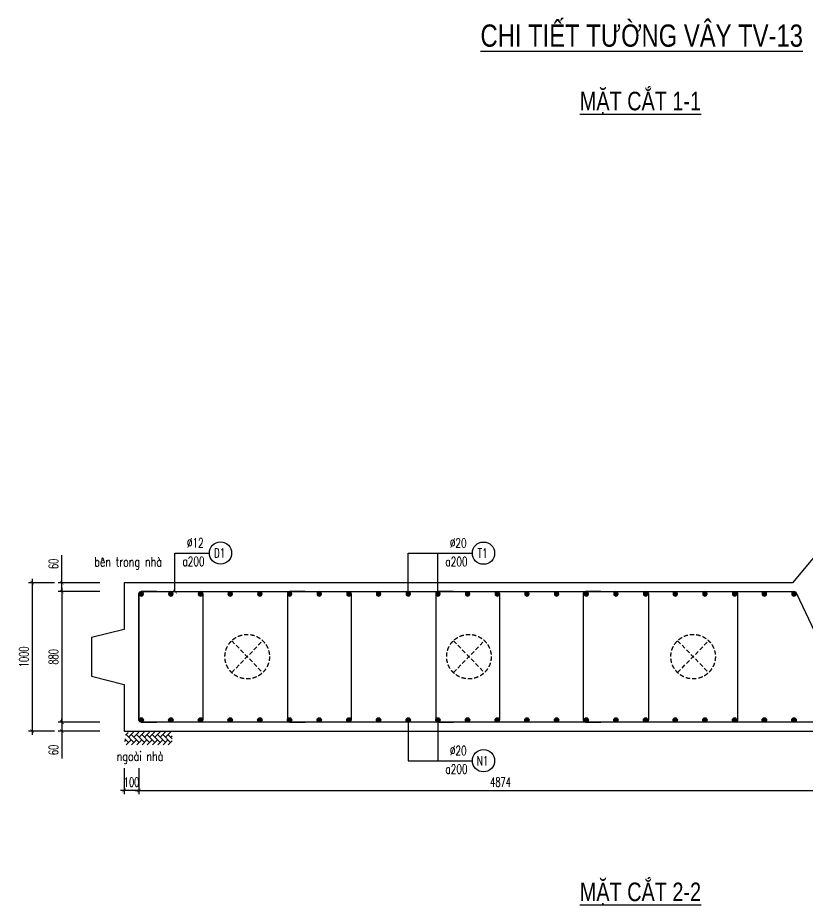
# Model space of a CAD drawing. Header units: millimetres. Extents: x -143483 to 1166745, y -1448440 to -1202244.
# Drawn here: x 1056694 to 1077981, y -1239152 to -1215224 of the extents above; entities that cross this region are included whole.
import ezdxf
from ezdxf.enums import TextEntityAlignment as Align

# ---------------------------------------------------------------- set-up
doc = ezdxf.new("R2010")
doc.units = ezdxf.units.MM
doc.header["$LTSCALE"] = 30
doc.header["$PDMODE"] = 3
doc.linetypes.add('DASHED', pattern=[19.05, 12.7, -6.35])
doc.layers.get('0').update_dxf_attribs({"lineweight": 9})
doc.layers.get('Defpoints').update_dxf_attribs({"lineweight": 9})
for name, color, linetype in [('ccu11-Cotthep', 9, 'Continuous'), ('ccu11-Dim', 8, 'Continuous'), ('ccu11-Hatch', 8, 'Continuous'), ('ccu11-Text', 31, 'Continuous'), ('ccu11-Thay', 7, 'Continuous'), ('ccu11-Thep doc', 4, 'Continuous'), ('ccu11-Thepdai', 6, 'Continuous'), ('Xref_ST_MBDV Cot vach 30.7.2022$0$Xref_ST_MBDV Cot vach 30.7.2022|Xref_ST_MBDV Cot vach 30.7.2022|Xref_ST_MBDV Cot vach 30.7.2022|Xref_ST_MBDV Cot vach 30.7.2022|ccu12-Thay', 7, 'Continuous')]:
    doc.layers.add(name, color=color, linetype=linetype)
doc.layers.add('ccu11-Khuat', color=9, linetype='DASHED', lineweight=30)
doc.styles.add('ccu11-dim', font='vnsimli.shx', dxfattribs={"width": 0.65, "bigfont": 'bigfont.shx'})
doc.styles.add('ccu11-VnAvH-B', font='VHAVANB.TTF')
doc.styles.add('ccu11-vnsimli', font='vnsimli.shx', dxfattribs={"width": 0.8, "bigfont": 'vns.shx'})
doc.styles.add('ccu11-vnsimple', font='vnsimple.shx', dxfattribs={"bigfont": 'bigfont.shx'})
doc.styles.add('ccu11_simli', font='vnsimli.shx', dxfattribs={"width": 0.8})
doc.dimstyles.new('ccu11-100', dxfattribs={"dimscale": 100, "dimtxt": 2.5, "dimasz": 1, "dimexe": 1, "dimexo": 2, "dimgap": 1, "dimtad": 1, "dimdec": 0, "dimdsep": 46, "dimtxsty": 'ccu11-dim', "dimblk": 'ARCHTICK', "dimcen": -1, "dimdle": 1, "dimclrd": 256, "dimclre": 256, "dimclrt": 3, "dimadec": 0, "dimazin": 2, "dimtfac": 0.1, "dimtdec": 0, "dimtmove": 0, "dimatfit": 1, "dimldrblk": 'ARCHTICK', "dimfxl": 0, "dimtvp": 0.833333, "dimtolj": 1, "dimtzin": 12, "dimarcsym": 0})
doc.dimstyles.new('ccu11-100x4', dxfattribs={"dimscale": 100, "dimtxt": 2.5, "dimasz": 1, "dimexe": 1, "dimexo": 2, "dimgap": 1, "dimtad": 1, "dimdec": 0, "dimlfac": 0.25, "dimdsep": 46, "dimtxsty": 'ccu11-dim', "dimblk": 'ARCHTICK', "dimcen": -1, "dimdle": 1, "dimclrd": 256, "dimclre": 256, "dimclrt": 3, "dimadec": 0, "dimazin": 2, "dimtfac": 0.1, "dimtdec": 0, "dimtmove": 0, "dimatfit": 1, "dimldrblk": 'ARCHTICK', "dimfxl": 0, "dimtvp": 0.833333, "dimtolj": 1, "dimtzin": 12, "dimarcsym": 0})

# ---------------------------------------------------------------- blocks, each defined once
blk = doc.blocks.new('_ARCHTICK')
at = {"color": 0, "linetype": 'ByBlock', "const_width": 0.15}
blk.add_lwpolyline([(-0.5, -0.5), (0.5, 0.5)], dxfattribs=at)
blk = doc.blocks.new('*D3263')
at = {"layer": 'ccu11-Dim', "linetype": 'ByBlock', "lineweight": -2, "ltscale": 30, "transparency": 16777216}
for p, q in [((1057883, -1230455), (1057883, -1229716)), ((1058911, -1230455), (1057783, -1230455)), ((1057883, -1230695), (1057883, -1230455)), ((1058911, -1230695), (1057783, -1230695)), ((1057883, -1230695), (1057883, -1230795))]:
    blk.add_line(p, q, dxfattribs=at)
at = {"layer": 'Defpoints', "color": 0, "linetype": 'ByBlock', "ltscale": 30, "transparency": 16777216}
for p in [(1059111, -1230455), (1057883, -1230695), (1059111, -1230695)]:
    blk.add_point(p, dxfattribs=at)
at = {"layer": 'ccu11-Dim', "linetype": 'ByBlock', "lineweight": -2, "ltscale": 30, "transparency": 16777216, "xscale": 100, "yscale": 100, "zscale": 100}
for p, rotation in [((1057883, -1230455), 270), ((1057883, -1230695), 90)]:
    blk.add_blockref('_ARCHTICK', p, dxfattribs=dict(at, rotation=rotation))
at = {"layer": 'ccu11-Dim', "color": 3, "linetype": 'ByBlock', "ltscale": 30, "transparency": 16777216, "insert": (1057658, -1229947), "char_height": 250, "attachment_point": 5, "rotation": 90, "style": 'ccu11-dim'}
blk.add_mtext('\\A1;60', dxfattribs=at)
blk = doc.blocks.new('*D3264')
at = {"layer": 'ccu11-Dim', "linetype": 'ByBlock', "lineweight": -2, "ltscale": 30, "transparency": 16777216}
for p, q in [((1057883, -1230595), (1057883, -1234315)), ((1058911, -1230695), (1057783, -1230695)), ((1058911, -1234215), (1057783, -1234215))]:
    blk.add_line(p, q, dxfattribs=at)
at = {"layer": 'Defpoints', "color": 0, "linetype": 'ByBlock', "ltscale": 30, "transparency": 16777216}
for p in [(1059111, -1230695), (1057883, -1234215), (1059111, -1234215)]:
    blk.add_point(p, dxfattribs=at)
at = {"layer": 'ccu11-Dim', "linetype": 'ByBlock', "lineweight": -2, "ltscale": 30, "transparency": 16777216, "xscale": 100, "yscale": 100, "zscale": 100}
for p, rotation in [((1057883, -1230695), 90), ((1057883, -1234215), 270)]:
    blk.add_blockref('_ARCHTICK', p, dxfattribs=dict(at, rotation=rotation))
at = {"layer": 'ccu11-Dim', "color": 3, "linetype": 'ByBlock', "ltscale": 30, "transparency": 16777216, "insert": (1057658, -1232455), "char_height": 250, "attachment_point": 5, "rotation": 90, "style": 'ccu11-dim'}
blk.add_mtext('\\A1;880', dxfattribs=at)
blk = doc.blocks.new('*D3265')
at = {"layer": 'ccu11-Dim', "linetype": 'ByBlock', "lineweight": -2, "ltscale": 30, "transparency": 16777216}
for p, q in [((1057883, -1234215), (1057883, -1234115)), ((1058911, -1234215), (1057783, -1234215)), ((1057883, -1234215), (1057883, -1234455)), ((1058911, -1234455), (1057783, -1234455)), ((1057883, -1234455), (1057883, -1235195))]:
    blk.add_line(p, q, dxfattribs=at)
at = {"layer": 'Defpoints', "color": 0, "linetype": 'ByBlock', "ltscale": 30, "transparency": 16777216}
for p in [(1057883, -1234215), (1059111, -1234215), (1059111, -1234455)]:
    blk.add_point(p, dxfattribs=at)
at = {"layer": 'ccu11-Dim', "linetype": 'ByBlock', "lineweight": -2, "ltscale": 30, "transparency": 16777216, "xscale": 100, "yscale": 100, "zscale": 100}
for p, rotation in [((1057883, -1234215), 270), ((1057883, -1234455), 90)]:
    blk.add_blockref('_ARCHTICK', p, dxfattribs=dict(at, rotation=rotation))
at = {"layer": 'ccu11-Dim', "color": 3, "linetype": 'ByBlock', "ltscale": 30, "transparency": 16777216, "insert": (1057658, -1234963), "char_height": 250, "attachment_point": 5, "rotation": 90, "style": 'ccu11-dim'}
blk.add_mtext('\\A1;60', dxfattribs=at)
blk = doc.blocks.new('*D3266')
at = {"layer": 'ccu11-Dim', "linetype": 'ByBlock', "lineweight": -2, "ltscale": 30, "transparency": 16777216}
for p, q in [((1057083, -1230355), (1057083, -1234555)), ((1057683, -1230455), (1056983, -1230455)), ((1057683, -1234455), (1056983, -1234455))]:
    blk.add_line(p, q, dxfattribs=at)
at = {"layer": 'Defpoints', "color": 0, "linetype": 'ByBlock', "ltscale": 30, "transparency": 16777216}
for p in [(1057883, -1230455), (1057083, -1234455), (1057883, -1234455)]:
    blk.add_point(p, dxfattribs=at)
at = {"layer": 'ccu11-Dim', "linetype": 'ByBlock', "lineweight": -2, "ltscale": 30, "transparency": 16777216, "xscale": 100, "yscale": 100, "zscale": 100}
for p, rotation in [((1057083, -1230455), 90), ((1057083, -1234455), 270)]:
    blk.add_blockref('_ARCHTICK', p, dxfattribs=dict(at, rotation=rotation))
at = {"layer": 'ccu11-Dim', "color": 3, "linetype": 'ByBlock', "ltscale": 30, "transparency": 16777216, "insert": (1056858, -1232455), "char_height": 250, "attachment_point": 5, "rotation": 90, "style": 'ccu11-dim'}
blk.add_mtext('\\A1;1000', dxfattribs=at)
blk = doc.blocks.new('MCT')
at = {"ltscale": 0.005}
for p, q in [((-0.49, 0), (0.49, 0)), ((0.35, -0.35), (-0.35, 0.35)), ((-0.35, -0.35), (0.35, 0.35)), ((0, -0.49), (0, 0.49))]:
    blk.add_line(p, q, dxfattribs=at)
blk.add_circle((0, 0), 0.492, dxfattribs=at)
blk = doc.blocks.new('*U1253')
at = {"layer": 'ccu11-Thep doc', "xscale": -121.9200000001001, "yscale": 121.9200000001001, "zscale": 121.92, "rotation": 270}
blk.add_blockref('MCT', (0, 0), dxfattribs=at)
blk = doc.blocks.new('*U1254')
at = {"layer": 'ccu11-Thep doc', "color": 0, "linetype": 'ByBlock', "lineweight": -2, "transparency": 16777216}
for p in [(0, 0), (800, 0), (1600, 0), (2400, 0), (3200, 0), (4000, 0), (4800, 0), (5600, 0), (6400, 0), (7200, 0), (8000, 0), (8800, 0), (9600, 0), (10400, 0), (11200, 0), (12000, 0), (12800, 0), (13600, 0), (14400, 0), (15200, 0), (16000, 0), (16800, 0), (17600, 0)]:
    blk.add_blockref('*U1253', p, dxfattribs=at)
blk = doc.blocks.new('*U1255')
at = {"layer": 'ccu11-Thep doc', "xscale": -121.9200000001001, "yscale": 121.9200000001001, "zscale": 121.92, "rotation": 270}
blk.add_blockref('MCT', (0, 0), dxfattribs=at)
blk = doc.blocks.new('*U1256')
at = {"layer": 'ccu11-Thep doc', "color": 0, "linetype": 'ByBlock', "lineweight": -2, "transparency": 16777216}
for p in [(0, 0), (800, 0), (1600, 0), (2400, 0), (3200, 0), (4000, 0), (4800, 0), (5600, 0), (6400, 0), (7200, 0), (8000, 0), (8800, 0), (9600, 0), (10400, 0), (11200, 0), (12000, 0), (12800, 0), (13600, 0), (14400, 0), (15200, 0), (16000, 0), (16800, 0), (17600, 0), (18400, 0), (19200, 0)]:
    blk.add_blockref('*U1255', p, dxfattribs=at)
blk = doc.blocks.new('*D3271')
at = {"layer": 'ccu11-Dim', "linetype": 'ByBlock', "lineweight": -2, "ltscale": 30, "transparency": 16777216}
for p, q in [((1059962, -1235456), (1059962, -1236156)), ((1079458, -1235456), (1079458, -1236156)), ((1059862, -1236056), (1079558, -1236056))]:
    blk.add_line(p, q, dxfattribs=at)
at = {"layer": 'Defpoints', "color": 0, "linetype": 'ByBlock', "ltscale": 30, "transparency": 16777216}
for p in [(1059962, -1235256), (1079458, -1235256), (1079458, -1236056)]:
    blk.add_point(p, dxfattribs=at)
at = {"layer": 'ccu11-Dim', "linetype": 'ByBlock', "lineweight": -2, "ltscale": 30, "transparency": 16777216, "xscale": 100, "yscale": 100, "zscale": 100, "rotation": 180}
blk.add_blockref('_ARCHTICK', (1059962, -1236056), dxfattribs=at)
at = {"layer": 'ccu11-Dim', "linetype": 'ByBlock', "lineweight": -2, "ltscale": 30, "transparency": 16777216, "xscale": 100, "yscale": 100, "zscale": 100}
blk.add_blockref('_ARCHTICK', (1079458, -1236056), dxfattribs=at)
at = {"layer": 'ccu11-Dim', "color": 3, "linetype": 'ByBlock', "ltscale": 30, "transparency": 16777216, "insert": (1069710, -1235831), "char_height": 250, "attachment_point": 5, "style": 'ccu11-dim'}
blk.add_mtext('\\A1;4874', dxfattribs=at)
blk = doc.blocks.new('*D3272')
at = {"layer": 'ccu11-Dim', "linetype": 'ByBlock', "lineweight": -2, "ltscale": 30, "transparency": 16777216}
for p, q in [((1059562, -1235456), (1059562, -1236156)), ((1059962, -1235456), (1059962, -1236156)), ((1059562, -1236056), (1059462, -1236056)), ((1059962, -1236056), (1059562, -1236056)), ((1059962, -1236056), (1060062, -1236056))]:
    blk.add_line(p, q, dxfattribs=at)
at = {"layer": 'Defpoints', "color": 0, "linetype": 'ByBlock', "ltscale": 30, "transparency": 16777216}
for p in [(1059562, -1235256), (1059962, -1235256), (1059562, -1236056)]:
    blk.add_point(p, dxfattribs=at)
at = {"layer": 'ccu11-Dim', "linetype": 'ByBlock', "lineweight": -2, "ltscale": 30, "transparency": 16777216, "xscale": 100, "yscale": 100, "zscale": 100}
blk.add_blockref('_ARCHTICK', (1059562, -1236056), dxfattribs=at)
at = {"layer": 'ccu11-Dim', "linetype": 'ByBlock', "lineweight": -2, "ltscale": 30, "transparency": 16777216, "xscale": 100, "yscale": 100, "zscale": 100, "rotation": 180}
blk.add_blockref('_ARCHTICK', (1059962, -1236056), dxfattribs=at)
at = {"layer": 'ccu11-Dim', "color": 3, "linetype": 'ByBlock', "ltscale": 30, "transparency": 16777216, "insert": (1059762, -1235831), "char_height": 250, "attachment_point": 5, "style": 'ccu11-dim'}
blk.add_mtext('\\A1;100', dxfattribs=at)
blk = doc.blocks.new('SHD')
at = {"layer": 'ccu11-Cotthep'}
blk.add_circle((300, 0), 300, dxfattribs=at)
at = {"layer": 'ccu11-Cotthep', "color": 31, "style": 'ccu11_simli', "width": 0.8}
blk.add_attdef('DK', text='', height=250, dxfattribs=at).set_placement((-101, 65), align=Align.BOTTOM_RIGHT)
blk.add_attdef('KH', text='', height=250, dxfattribs=at).set_placement((300, 0), align=Align.MIDDLE)
blk.add_attdef('KC', text='', height=250, dxfattribs=at).set_placement((-101, -142), align=Align.TOP_RIGHT)

msp = doc.modelspace()

# ---------------------------------------------------------------- hatches: boundary and pattern name
at = {"layer": 'ccu11-Hatch', "ltscale": 10}
h = msp.add_hatch(dxfattribs=at)
h.set_pattern_fill('AR-HBONE', color=256, scale=25, angle=270, style=0)
h.set_pattern_definition([(45, (-2193432.22, 541631.8), (141.4213562, 4e-14), [300, -100]), (315, (-2193361.51, 541702.51), (141.4213562, 4e-14), [300, -100])])
h.paths.add_polyline_path([(1060854.77, -1234471.67), (1060854.77, -1234824.4), (1059562.41, -1234824.4), (1059605.27, -1234493.09)])

# ---------------------------------------------------------------- linework, layer by layer
at = {"layer": 'ccu11-Khuat', "ltscale": 0.3}
for p, q in [((1062461.51, -1232019.75), (1063299.74, -1232878.46)), ((1062461.51, -1232878.46), (1063299.74, -1232019.75)), ((1068439.41, -1232019.75), (1069277.64, -1232878.46)), ((1068439.41, -1232878.46), (1069277.64, -1232019.75)), ((1074484.24, -1232019.75), (1075322.47, -1232878.46)), ((1074484.24, -1232878.46), (1075322.47, -1232019.75))]:
    msp.add_line(p, q, dxfattribs=at)
for centre in [(1062880.62, -1232449.11), (1068858.53, -1232449.11), (1074903.35, -1232449.11)]:
    msp.add_circle(centre, 600, dxfattribs=at)
at = {"layer": 'ccu11-Thay'}
for p, q in [((1059562.41, -1230455.47), (1059562.41, -1231715.47)), ((1059562.41, -1231715.47), (1058682.65, -1231935.47)), ((1058682.65, -1231935.47), (1058682.65, -1232975.47)), ((1058682.65, -1232975.47), (1059562.41, -1233195.47)), ((1059562.41, -1233195.47), (1059562.41, -1234455.47))]:
    msp.add_line(p, q, dxfattribs=at)
at = {"layer": 'ccu11-Thepdai'}
for points in [[(1060442.41, -1230695.47), (1060022.41, -1230695.47, 0.41421356), (1059962.41, -1230755.47), (1059962.41, -1234155.47, 0.41421356), (1060022.41, -1234215.47), (1060442.41, -1234215.47)], [(1079260.41, -1234215.47), (1060022.41, -1234215.47, -0.41421356), (1059962.41, -1234155.47), (1059962.41, -1230745.47, -0.41421356), (1060012.41, -1230695.47), (1077640.41, -1230695.47, -0.41421356), (1077690.41, -1230745.47), (1079310.41, -1234165.47, -0.41421356), (1079260.41, -1234215.47)], [(1061202.41, -1230695.47), (1061622.41, -1230695.47, -0.41421356), (1061682.41, -1230755.47), (1061682.41, -1234155.47, -0.41421356), (1061622.41, -1234215.47), (1061202.41, -1234215.47)], [(1064442.41, -1230695.47), (1064022.41, -1230695.47, 0.41421356), (1063962.41, -1230755.47), (1063962.41, -1234155.47, 0.41421356), (1064022.41, -1234215.47), (1064442.41, -1234215.47)], [(1065202.41, -1230695.47), (1065622.41, -1230695.47, -0.41421356), (1065682.41, -1230755.47), (1065682.41, -1234155.47, -0.41421356), (1065622.41, -1234215.47), (1065202.41, -1234215.47)], [(1068442.41, -1230695.47), (1068022.41, -1230695.47, 0.41421356), (1067962.41, -1230755.47), (1067962.41, -1234155.47, 0.41421356), (1068022.41, -1234215.47), (1068442.41, -1234215.47)], [(1069202.41, -1230695.47), (1069622.41, -1230695.47, -0.41421356), (1069682.41, -1230755.47), (1069682.41, -1234155.47, -0.41421356), (1069622.41, -1234215.47), (1069202.41, -1234215.47)], [(1072419.16, -1230695.47), (1071999.16, -1230695.47, 0.41421356), (1071939.16, -1230755.47), (1071939.16, -1234155.47, 0.41421356), (1071999.16, -1234215.47), (1072419.16, -1234215.47)], [(1073218.67, -1230695.47), (1073638.67, -1230695.47, -0.41421356), (1073698.67, -1230755.47), (1073698.67, -1234155.47, -0.41421356), (1073638.67, -1234215.47), (1073218.67, -1234215.47)], [(1075622.39, -1230695.47), (1076042.39, -1230695.47, -0.41421356), (1076102.39, -1230755.47), (1076102.39, -1234155.47, -0.41421356), (1076042.39, -1234215.47), (1075622.39, -1234215.47)]]:
    msp.add_lwpolyline(points, format="xyb", dxfattribs=at)
at = {"layer": 'Xref_ST_MBDV Cot vach 30.7.2022$0$Xref_ST_MBDV Cot vach 30.7.2022|Xref_ST_MBDV Cot vach 30.7.2022|Xref_ST_MBDV Cot vach 30.7.2022|Xref_ST_MBDV Cot vach 30.7.2022|ccu12-Thay', "ltscale": 10}
for p, q in [((1088850.78, -1216945.42), (1077585.44, -1230455.47)), ((1077585.44, -1230455.47), (1059562.41, -1230455.47)), ((1059562.41, -1234455.47), (1079458.2, -1234455.47))]:
    msp.add_line(p, q, dxfattribs=at)

# ---------------------------------------------------------------- block references
at = {"layer": 'ccu11-Cotthep'}
ref = msp.add_blockref('SHD', (1061861.09, -1229655.11), dxfattribs=at)
ref.add_attrib('KH', 'D1', dxfattribs={"color": 31, "height": 250, "style": 'ccu11-vnsimple', "width": 0.7}).set_placement((1062136.09, -1229655.11), align=Align.MIDDLE_CENTER)
ref.add_attrib('KC', 'a200', dxfattribs={"color": 31, "height": 250, "style": 'ccu11-vnsimple', "width": 0.7}).set_placement((1061432.51, -1229755.11), align=Align.TOP_CENTER)
ref.add_attrib('DK', '`12', dxfattribs={"color": 31, "height": 250, "style": 'ccu11-vnsimple', "width": 0.7}).set_placement((1061480.31, -1229580.11), align=Align.BOTTOM_CENTER)
ref = msp.add_blockref('SHD', (1068951.41, -1229660.11), dxfattribs=at)
ref.add_attrib('KH', 'T1', dxfattribs={"color": 31, "height": 250, "style": 'ccu11-vnsimple', "width": 0.7}).set_placement((1069226.41, -1229660.11), align=Align.MIDDLE_CENTER)
ref.add_attrib('KC', 'a200', dxfattribs={"color": 31, "height": 250, "style": 'ccu11-vnsimple', "width": 0.7}).set_placement((1068522.83, -1229760.11), align=Align.TOP_CENTER)
ref.add_attrib('DK', '`20', dxfattribs={"color": 31, "height": 250, "style": 'ccu11-vnsimple', "width": 0.7}).set_placement((1068570.63, -1229585.11), align=Align.BOTTOM_CENTER)
ref = msp.add_blockref('SHD', (1068951.41, -1235255.83), dxfattribs=at)
ref.add_attrib('KH', 'N1', dxfattribs={"color": 31, "height": 250, "style": 'ccu11-vnsimple', "width": 0.7}).set_placement((1069226.41, -1235255.83), align=Align.MIDDLE_CENTER)
ref.add_attrib('KC', 'a200', dxfattribs={"color": 31, "height": 250, "style": 'ccu11-vnsimple', "width": 0.7}).set_placement((1068522.83, -1235355.83), align=Align.TOP_CENTER)
ref.add_attrib('DK', '`20', dxfattribs={"color": 31, "height": 250, "style": 'ccu11-vnsimple', "width": 0.7}).set_placement((1068570.63, -1235180.83), align=Align.BOTTOM_CENTER)
at = {"layer": 'ccu11-Thep doc'}
msp.add_blockref('*U1254', (1060022.41, -1230755.47), dxfattribs=at)
at = {"layer": 'ccu11-Thep doc', "xscale": -1, "rotation": 180}
msp.add_blockref('*U1256', (1060022.41, -1234155.47), dxfattribs=at)

# ---------------------------------------------------------------- texts
at = {"layer": 'ccu11-Text', "style": 'ccu11-VnAvH-B', "width": 0.8}
msp.add_text('%%UCHI TIÕT t\xadêng v©y tv-13', height=600, dxfattribs=at).set_placement((1073517.49, -1216005.17), align=Align.CENTER)
at = {"layer": 'ccu11-Text', "color": 1, "style": 'ccu11-VnAvH-B', "width": 0.8}
msp.add_text('%%UmÆt c¾t 1-1', height=500, dxfattribs=at).set_placement((1073483.49, -1217719.48), align=Align.CENTER)
at = {"layer": 'ccu11-Text', "linetype": 'Continuous', "style": 'ccu11-vnsimli', "width": 0.75}
for s, p in [('bªn trong nhµ', (1059667.77, -1230018.69)), ('ngoµi nhµ', (1059991.58, -1235258.79))]:
    msp.add_text(s, height=250, dxfattribs=at).set_placement(p, align=Align.CENTER)
at = {"layer": 'ccu11-Text', "color": 2, "style": 'ccu11-VnAvH-B', "width": 0.8}
msp.add_text('%%UmÆt c¾t 2-2', height=500, dxfattribs=at).set_placement((1073483.49, -1239041.23), align=Align.CENTER)

# ---------------------------------------------------------------- dimensions: what is measured, and where the dimension line sits
at = {"layer": 'ccu11-Dim', "linetype": 'ByBlock', "ltscale": 30}
for base, p1, p2, angle, picture, middle in [((1057882.65, -1230695.47), (1059111.04, -1230455.47), (1059111.04, -1230695.47), 90, '*D3263', (1057882.65, -1229947.48)), ((1057882.65, -1234215.47), (1059111.04, -1234455.47), (1059111.04, -1234215.47), 270, '*D3265', (1057882.65, -1234963.45))]:
    dim = msp.add_linear_dim(base=base, p1=p1, p2=p2, angle=angle, dimstyle='ccu11-100x4', dxfattribs=at)
    dim.commit()
    dim.dimension.update_dxf_attribs({"geometry": picture, "text_midpoint": middle, "dimtype": 160})
dim = msp.add_linear_dim(base=(1057082.65, -1234455.47), p1=(1057882.65, -1230455.47), p2=(1057882.65, -1234455.47), angle=90, dimstyle='ccu11-100x4', dxfattribs=at)
dim.commit()
dim.dimension.update_dxf_attribs({"geometry": '*D3266', "text_midpoint": (1056857.65, -1232455.47)})
dim = msp.add_linear_dim(base=(1057882.65, -1234215.47), p1=(1059111.04, -1230695.47), p2=(1059111.04, -1234215.47), angle=90, dimstyle='ccu11-100x4', override={"dimtmove": 1}, dxfattribs=at)
dim.commit()
dim.dimension.update_dxf_attribs({"geometry": '*D3264', "text_midpoint": (1057657.65, -1232455.47)})
dim = msp.add_linear_dim(base=(1059562.41, -1236055.83), p1=(1059962.41, -1235255.83), p2=(1059562.41, -1235255.83), dimstyle='ccu11-100x4', override={"dimtix": 1}, dxfattribs=at)
dim.commit()
dim.dimension.update_dxf_attribs({"geometry": '*D3272', "text_midpoint": (1059762.41, -1235830.83)})
dim = msp.add_linear_dim(base=(1079458.2, -1236055.83), p1=(1059962.41, -1235255.83), p2=(1079458.2, -1235255.83), dimstyle='ccu11-100x4', dxfattribs=at)
dim.commit()
dim.dimension.update_dxf_attribs({"geometry": '*D3271', "text_midpoint": (1069710.3, -1235830.83)})

# ---------------------------------------------------------------- leaders
at = {"layer": 'ccu11-Cotthep', "linetype": 'ByBlock', "ltscale": 30}
msp.add_leader([(1060932.09, -1230695.47), (1060932.09, -1229655.11), (1061861.09, -1229655.11)], dimstyle='ccu11-100x4', dxfattribs=at)
at = {"layer": 'ccu11-Cotthep'}
for points in [[(1067222.41, -1230760.47), (1067222.41, -1229660.11), (1068951.41, -1229660.11)], [(1068022.41, -1230760.47), (1068022.41, -1229660.11), (1068951.41, -1229660.11)], [(1067222.41, -1234155.47), (1067222.41, -1235255.83), (1068951.41, -1235255.83)], [(1068022.41, -1234155.47), (1068022.41, -1235255.83), (1068951.41, -1235255.83)]]:
    msp.add_leader(points, dimstyle='ccu11-100', override={"dimasz": 1.5, "dimgap": 1, "dimtad": 0, "dimldrblk": 'None', "dimfxl": 3, "dimfxlon": 1, "dimtfill": 1, "dimarcsym": 1}, dxfattribs=at)

doc.saveas('drawing.dxf')
